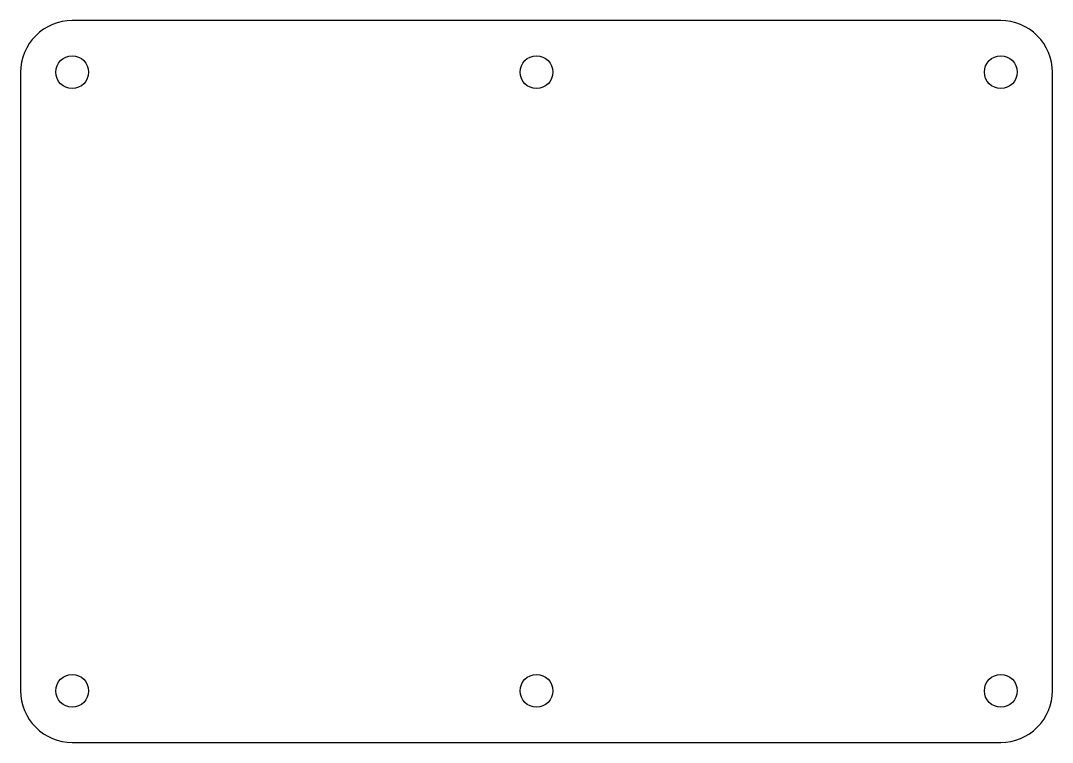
# Model space of a CAD drawing. Header units: inches. Extents: x -5.01 to -0.01, y -5 to -1.5.
import ezdxf

# ---------------------------------------------------------------- set-up
doc = ezdxf.new("R2010")
doc.units = ezdxf.units.IN
doc.header["$MEASUREMENT"] = 0

msp = doc.modelspace()

# ---------------------------------------------------------------- linework, layer by layer
msp.add_lwpolyline([(-5.0081, -1.75), (-5.0081, -4.75, 0.414214), (-4.7581, -5), (-0.2581, -5, 0.414214), (-0.0081, -4.75), (-0.0081, -1.75, 0.414214), (-0.2581, -1.5), (-4.7581, -1.5, 0.414214)], format="xyb", close=True)
for centre in [(-4.7581, -1.75), (-2.5081, -1.75), (-0.2581, -1.75), (-4.7581, -4.75), (-2.5081, -4.75), (-0.2581, -4.75)]:
    msp.add_circle(centre, 0.0795)

doc.saveas('drawing.dxf')
